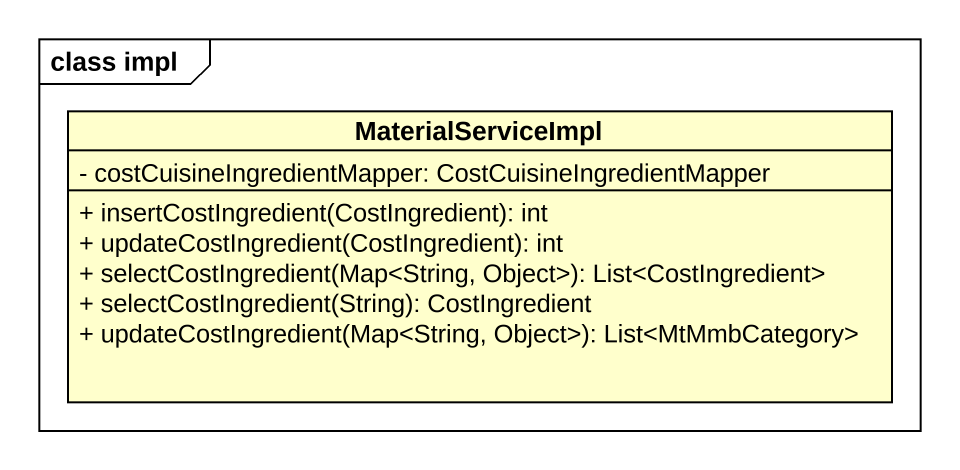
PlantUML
@startuml
mainframe class impl
hide circle
hide empty members
skinparam classAttributeIconSize 0
class MaterialServiceImpl {
  - costCuisineIngredientMapper: CostCuisineIngredientMapper
  + insertCostIngredient(CostIngredient): int
  + updateCostIngredient(CostIngredient): int
  + selectCostIngredient(Map<String, Object>): List<CostIngredient>
  + selectCostIngredient(String): CostIngredient
  + updateCostIngredient(Map<String, Object>): List<MtMmbCategory>
}
@enduml
